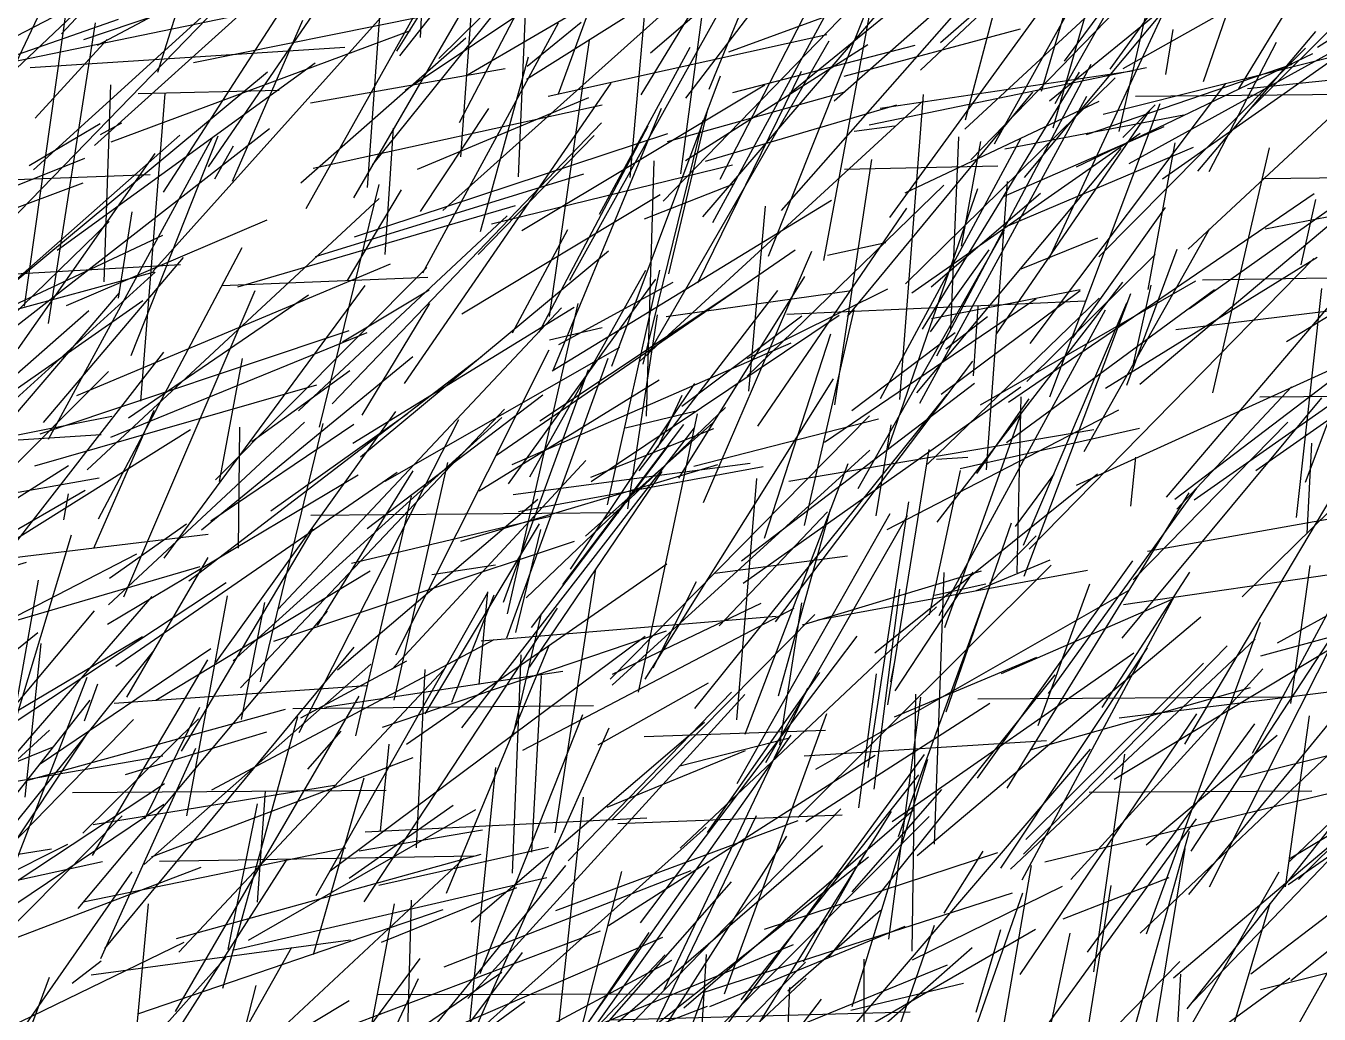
# Model space of a CAD drawing. Header units: metres. Extents: x 0 to 1019, y 0 to 619.
# Drawn here: x 71.2 to 153.2, y 154.8 to 217.4 of the extents above; entities that cross this region are included whole.
import ezdxf

# ---------------------------------------------------------------- set-up
doc = ezdxf.new("R2010")
doc.units = ezdxf.units.M

msp = doc.modelspace()

# ---------------------------------------------------------------- linework, layer by layer
at = {"color": 161}
for p, q in [((73.5, 216.912), (90.82, 235.37)), ((101.085, 190.186), (120.005, 203.214)), ((90.147, 141.94), (102.73, 158.677))]:
    msp.add_line(p, q, dxfattribs=at)
at = {"color": 144}
for p, q in [((139.969, 214.669), (153.969, 233.946)), ((126.073, 175.817), (126.317, 177.101)), ((75.502, 166.792), (90.924, 169.304)), ((85.924, 161.854), (86.429, 168.895))]:
    msp.add_line(p, q, dxfattribs=at)
at = {"color": 111}
for p, q in [((129.219, 216.351), (148.405, 233.149)), ((126.339, 175.249), (131.284, 182.774))]:
    msp.add_line(p, q, dxfattribs=at)
at = {"color": 206}
msp.add_line((96.261, 216.671), (97.098, 232.617), dxfattribs=at)
at = {"color": 240}
for p, q in [((110.848, 215.706), (128.953, 231.265)), ((92.036, 206.515), (99.876, 220.011)), ((122.057, 202.875), (125.764, 203.682)), ((107.513, 171.842), (114.518, 175.769)), ((92.756, 166.317), (110.603, 167.21))]:
    msp.add_line(p, q, dxfattribs=at)
at = {"color": 231}
msp.add_line((135.625, 213.268), (141.118, 231.957), dxfattribs=at)
at = {"color": 242}
for p, q in [((148.132, 213.428), (158.508, 230.421)), ((145.301, 187.36), (156.371, 195.138)), ((119.031, 171.833), (120.424, 180.837))]:
    msp.add_line(p, q, dxfattribs=at)
at = {"color": 14}
msp.add_line((79.617, 214.473), (84.369, 229.842), dxfattribs=at)
at = {"color": 194}
for p, q in [((97.413, 215.345), (112.122, 229.802)), ((144.196, 186.774), (151.477, 194.526)), ((136.059, 175.089), (145.476, 188.106))]:
    msp.add_line(p, q, dxfattribs=at)
at = {"color": 61}
for p, q in [((105.01, 213.102), (111.209, 230.074)), ((114.562, 213.404), (117.08, 219.534)), ((104.699, 195.628), (111.527, 212.194)), ((104.984, 153.657), (106.6, 168.514)), ((109.043, 139.25), (121.677, 155.707))]:
    msp.add_line(p, q, dxfattribs=at)
at = {"color": 216}
for p, q in [((110.237, 213.042), (120.595, 230.057)), ((87.284, 153.684), (99.007, 164.637))]:
    msp.add_line(p, q, dxfattribs=at)
at = {"color": 200}
for p, q in [((122.475, 212.665), (141.523, 229.441)), ((81.45, 167.331), (84.022, 181.284))]:
    msp.add_line(p, q, dxfattribs=at)
at = {"color": 42}
for p, q in [((127.96, 214.594), (143.264, 229.065)), ((123.123, 214.213), (134.3, 217.221)), ((132.135, 189.273), (133.477, 207.552)), ((90.164, 174.225), (105.275, 176.505)), ((124.347, 140.85), (124.392, 158.248))]:
    msp.add_line(p, q, dxfattribs=at)
at = {"color": 96}
for p, q in [((148.968, 212.258), (165.925, 229.147)), ((95.363, 171.882), (111.866, 183.306)), ((63.56, 164.395), (72.751, 172.765))]:
    msp.add_line(p, q, dxfattribs=at)
at = {"color": 250}
for p, q in [((130.813, 211.456), (135.303, 228.446)), ((79.198, 164.743), (95.8, 171.031)), ((108.184, 160.376), (125.071, 171.175)), ((104.335, 145.57), (109.027, 163.807))]:
    msp.add_line(p, q, dxfattribs=at)
at = {"color": 18}
for p, q in [((131.136, 208.913), (149.856, 228.246)), ((77.455, 181.207), (85.775, 200.643))]:
    msp.add_line(p, q, dxfattribs=at)
at = {"color": 148}
for p, q in [((113.069, 212.826), (124.499, 227.79)), ((71.721, 208.28), (84.017, 219.47)), ((131.564, 169.713), (141.417, 183.497))]:
    msp.add_line(p, q, dxfattribs=at)
at = {"color": 30}
for p, q in [((102.976, 214.041), (122.436, 226.273)), ((134.491, 184.495), (141.04, 199.845))]:
    msp.add_line(p, q, dxfattribs=at)
at = {"color": 169}
for p, q in [((109.543, 207.799), (111.264, 226.94)), ((57.954, 184.21), (75.236, 199.366)), ((131.533, 189.032), (134.846, 193.761))]:
    msp.add_line(p, q, dxfattribs=at)
at = {"color": 230}
for p, q in [((94.946, 215.503), (103.164, 225.939)), ((146.242, 208.187), (150.521, 216.377))]:
    msp.add_line(p, q, dxfattribs=at)
at = {"color": 43}
for p, q in [((102.481, 207.836), (103.241, 226.101)), ((132.652, 209.935), (141.01, 224.922)), ((81.115, 171.44), (89.448, 185.52)), ((88.667, 173.543), (95.385, 177.165)), ((91.736, 163.372), (98.339, 168.01)), ((129.461, 161.157), (131.922, 165.086))]:
    msp.add_line(p, q, dxfattribs=at)
at = {"color": 54}
msp.add_line((112.768, 208.024), (115.129, 225.715), dxfattribs=at)
at = {"color": 202}
for p, q in [((115.251, 207.698), (124.676, 225.993)), ((110.657, 196.506), (122.154, 216.454)), ((108.386, 195.828), (115.276, 214.235))]:
    msp.add_line(p, q, dxfattribs=at)
at = {"color": 5}
for p, q in [((145.896, 213.889), (149.926, 225.55)), ((124.644, 170.399), (127.203, 187.247))]:
    msp.add_line(p, q, dxfattribs=at)
at = {"color": 84}
for p, q in [((75.599, 209.831), (92.563, 225.116)), ((114.157, 205.307), (128.17, 221.599)), ((111.345, 148.286), (120.705, 157.035))]:
    msp.add_line(p, q, dxfattribs=at)
at = {"color": 164}
for p, q in [((126.008, 205.262), (140.22, 224.804)), ((107.04, 152.774), (121.743, 165.452)), ((143.771, 144.807), (144.447, 157.305))]:
    msp.add_line(p, q, dxfattribs=at)
at = {"color": 204}
for p, q in [((134.536, 207.793), (148.811, 224.903)), ((130.755, 210.869), (144.988, 224.04)), ((142.389, 200.688), (144.095, 210.005)), ((118.071, 184.926), (122.271, 197.883)), ((140.542, 173.54), (158.254, 175.754))]:
    msp.add_line(p, q, dxfattribs=at)
at = {"color": 176}
for p, q in [((136.491, 212.487), (143.685, 225.227)), ((119.474, 199.133), (138.39, 199.984)), ((135.826, 164.407), (154.495, 168.925))]:
    msp.add_line(p, q, dxfattribs=at)
at = {"color": 29}
for p, q in [((98.732, 211.276), (105.448, 224.133)), ((84.674, 200.872), (102.287, 206.03)), ((101.522, 180.884), (106.907, 195.633))]:
    msp.add_line(p, q, dxfattribs=at)
at = {"color": 122}
for p, q in [((136.13, 212.651), (150.565, 224.437)), ((139.538, 211.816), (157.436, 216.296)), ((99.409, 154.413), (101.024, 170.393)), ((102.165, 151.884), (119.897, 159.175)), ((93.561, 156.013), (113.55, 156.046))]:
    msp.add_line(p, q, dxfattribs=at)
at = {"color": 131}
msp.add_line((140.542, 210.718), (143.559, 223.88), dxfattribs=at)
at = {"color": 244}
for p, q in [((82.816, 208.464), (92.975, 223.335)), ((89.02, 205.824), (97.48, 220.968)), ((143.995, 157.06), (160.313, 170.885))]:
    msp.add_line(p, q, dxfattribs=at)
at = {"color": 179}
for p, q in [((153.113, 216.061), (164.047, 222.992)), ((136.141, 193.896), (143.141, 212.486)), ((146.475, 194.158), (150.077, 209.677)), ((84.569, 142.579), (96.245, 158.291))]:
    msp.add_line(p, q, dxfattribs=at)
at = {"color": 223}
for p, q in [((75.788, 216.194), (88.526, 222.961)), ((140.729, 178.599), (153.396, 193.841)), ((107.064, 188.795), (114.859, 191.888)), ((77.523, 145.94), (79.017, 161.755)), ((81.05, 146.558), (88.105, 159.001))]:
    msp.add_line(p, q, dxfattribs=at)
at = {"color": 12}
for p, q in [((92.907, 207.156), (93.983, 222.461)), ((75.856, 186.164), (84.95, 203.366)), ((74.871, 161.878), (91.53, 165.309)), ((144.209, 142.064), (150.112, 161.799))]:
    msp.add_line(p, q, dxfattribs=at)
at = {"color": 237}
for p, q in [((94.763, 215.813), (98.957, 222.563)), ((133.218, 206.59), (143.406, 211.035)), ((77.124, 200.15), (77.979, 205.614))]:
    msp.add_line(p, q, dxfattribs=at)
at = {"color": 98}
for p, q in [((99.245, 214.315), (113.777, 222.801)), ((64.648, 213.464), (77.107, 217.842))]:
    msp.add_line(p, q, dxfattribs=at)
at = {"color": 193}
msp.add_line((119.643, 213.119), (131.37, 222.683), dxfattribs=at)
at = {"color": 146}
for p, q in [((63.498, 207.963), (77.697, 221.385)), ((71.167, 199.643), (73.844, 218.591))]:
    msp.add_line(p, q, dxfattribs=at)
at = {"color": 108}
for p, q in [((66.658, 206.725), (73.908, 221.996)), ((127.431, 158.748), (127.661, 175.055))]:
    msp.add_line(p, q, dxfattribs=at)
at = {"color": 83}
for p, q in [((74.908, 216.551), (91.356, 222.119)), ((64.649, 169.399), (83.938, 182.123)), ((144.954, 162.342), (156.555, 176.515))]:
    msp.add_line(p, q, dxfattribs=at)
at = {"color": 252}
for p, q in [((115.798, 215.766), (132.707, 221.952)), ((96.268, 205.636), (100.588, 212.171)), ((94.028, 202.913), (94.556, 210.916)), ((128.847, 165.541), (129.448, 182.759)), ((104.893, 149.156), (124.665, 164.725))]:
    msp.add_line(p, q, dxfattribs=at)
at = {"color": 112}
for p, q in [((143.303, 207.708), (163.044, 221.577)), ((98.878, 199.16), (111.455, 206.729)), ((110.125, 189.203), (118.906, 200.641)), ((102.127, 187.707), (117.152, 189.682)), ((63.917, 163.528), (79.243, 181.234)), ((137.478, 163.304), (149.657, 176.652))]:
    msp.add_line(p, q, dxfattribs=at)
at = {"color": 150}
for p, q in [((79.285, 201.832), (96.229, 220.706)), ((144.069, 187.403), (162.84, 201.71))]:
    msp.add_line(p, q, dxfattribs=at)
at = {"color": 212}
for p, q in [((121.817, 202.539), (125.312, 221.254)), ((138.334, 190.428), (146.284, 204.565)), ((139.466, 174.197), (145.021, 182.788)), ((59.917, 167.599), (78.634, 178.704)), ((112.7, 170.493), (119.557, 172.247)), ((113.489, 150.805), (120.653, 158.056))]:
    msp.add_line(p, q, dxfattribs=at)
at = {"color": 115}
for p, q in [((136.36, 210.954), (139.237, 220.967)), ((114.798, 204.948), (122.13, 218.443)), ((124.703, 211.143), (142.284, 214.766)), ((104.317, 148.717), (122.893, 167.78))]:
    msp.add_line(p, q, dxfattribs=at)
at = {"color": 41}
for p, q in [((93.237, 208.629), (102.397, 220.023)), ((127.405, 200.48), (141.882, 210.601)), ((99.984, 187.926), (111.383, 194.978)), ((67.698, 152.74), (81.279, 159.33))]:
    msp.add_line(p, q, dxfattribs=at)
at = {"color": 207}
for p, q in [((95.281, 213.326), (105.54, 220.192)), ((88.568, 172.607), (98.689, 192.452))]:
    msp.add_line(p, q, dxfattribs=at)
at = {"color": 165}
msp.add_line((98.813, 209.102), (99.654, 220.489), dxfattribs=at)
at = {"color": 155}
msp.add_line((111.645, 206.305), (124.869, 219.941), dxfattribs=at)
at = {"color": 132}
for p, q in [((136.093, 202.622), (144.393, 220.487)), ((122.512, 193.377), (124.872, 208.934)), ((129.261, 194.066), (138.082, 200.636)), ((116.182, 145.792), (131.23, 158.979))]:
    msp.add_line(p, q, dxfattribs=at)
at = {"color": 128}
msp.add_line((137.088, 215.176), (140.571, 219.876), dxfattribs=at)
at = {"color": 121}
msp.add_line((60.065, 211.27), (75.666, 219.38), dxfattribs=at)
at = {"color": 143}
for p, q in [((79.962, 206.858), (88.03, 219.319)), ((73.238, 203.196), (89.578, 215.064)), ((83.289, 177.061), (94.691, 192.962))]:
    msp.add_line(p, q, dxfattribs=at)
at = {"color": 153}
msp.add_line((97.664, 205.7), (112.4, 218.887), dxfattribs=at)
at = {"color": 199}
for p, q in [((105.724, 201.292), (115.648, 219.147)), ((90.992, 176.594), (103.69, 187.412)), ((114.912, 182.708), (123.323, 183.821)), ((88.168, 174.135), (107.221, 174.328))]:
    msp.add_line(p, q, dxfattribs=at)
at = {"color": 26}
for p, q in [((119.146, 205.707), (131.062, 219.242)), ((105.765, 182.974), (113.638, 194.738)), ((120.47, 179.444), (131.813, 182.864))]:
    msp.add_line(p, q, dxfattribs=at)
at = {"color": 71}
for p, q in [((140.801, 214.698), (148.862, 219.251)), ((134.34, 202.018), (139.191, 203.978)), ((74.859, 166.243), (82.183, 173.481))]:
    msp.add_line(p, q, dxfattribs=at)
at = {"color": 93}
for p, q in [((141.184, 208.679), (160.013, 219.068)), ((140.207, 149.177), (144.998, 166.356)), ((93.779, 159.32), (102.365, 162.789)), ((93.898, 152.011), (111.618, 159.634))]:
    msp.add_line(p, q, dxfattribs=at)
at = {"color": 229}
for p, q in [((64.543, 199.171), (83.478, 218.658)), ((83.671, 200.952), (96.725, 201.474)), ((102.954, 181.159), (115.583, 193.208)), ((151.259, 162.98), (154.448, 165.201)), ((120.998, 151.916), (135.24, 160.145))]:
    msp.add_line(p, q, dxfattribs=at)
at = {"color": 232}
for p, q in [((65.883, 214.215), (84.834, 218.105)), ((98.883, 172.914), (113.634, 191.939))]:
    msp.add_line(p, q, dxfattribs=at)
at = {"color": 27}
for p, q in [((118.323, 202.813), (124.403, 218.075)), ((101.741, 178.62), (108.149, 196.355))]:
    msp.add_line(p, q, dxfattribs=at)
at = {"color": 225}
msp.add_line((72.682, 198.539), (75.656, 217.604), dxfattribs=at)
at = {"color": 69}
msp.add_line((81.879, 215.094), (96.342, 218), dxfattribs=at)
at = {"color": 86}
for p, q in [((84.335, 207.569), (88.792, 217.781)), ((115.201, 179.381), (122.061, 186.609)), ((84.922, 173.45), (86.384, 180.849))]:
    msp.add_line(p, q, dxfattribs=at)
at = {"color": 147}
for p, q in [((96.416, 201.76), (105.011, 217.61)), ((106.675, 153.907), (119.758, 172.452)), ((56.17, 164.853), (72.938, 171.688))]:
    msp.add_line(p, q, dxfattribs=at)
at = {"color": 19}
for p, q in [((103.016, 214.855), (106.438, 217.648)), ((91.64, 201.275), (95.061, 207.015)), ((121.435, 179.758), (138.541, 182.901)), ((83.735, 156.399), (88.492, 173.621))]:
    msp.add_line(p, q, dxfattribs=at)
at = {"color": 31}
for p, q in [((71.833, 211.556), (76.406, 216.546)), ((88.674, 207.455), (99.132, 216.658)), ((131.751, 145.397), (134.981, 164.185))]:
    msp.add_line(p, q, dxfattribs=at)
at = {"color": 11}
msp.add_line((76.647, 210.067), (95.618, 217.106), dxfattribs=at)
at = {"color": 177}
msp.add_line((104.356, 212.949), (122.017, 216.867), dxfattribs=at)
at = {"color": 117}
for p, q in [((104.427, 198.989), (106.963, 216.508)), ((81.579, 182.227), (100.133, 196.447))]:
    msp.add_line(p, q, dxfattribs=at)
at = {"color": 52}
for p, q in [((143.502, 214.319), (143.964, 217.187)), ((125.874, 174.367), (128.506, 190.558)), ((126.555, 166.031), (132.467, 182.25)), ((134.483, 164.902), (147.386, 178.11)), ((151.435, 156.886), (163.739, 166.73))]:
    msp.add_line(p, q, dxfattribs=at)
at = {"color": 59}
for p, q in [((145.528, 208.205), (153.008, 217.051)), ((110.586, 192.672), (111.065, 208.856))]:
    msp.add_line(p, q, dxfattribs=at)
at = {"color": 126}
for p, q in [((71.513, 214.762), (91.472, 216.059)), ((143.544, 187.535), (160.189, 207.09)), ((142.335, 184.117), (161.712, 187.567)), ((68.765, 167.372), (74.142, 185.153))]:
    msp.add_line(p, q, dxfattribs=at)
at = {"color": 197}
for p, q in [((107.612, 205.484), (113.359, 216.064)), ((113.058, 208.872), (124.622, 216.235)), ((123.333, 198.994), (135.065, 213.205)), ((94.454, 176.633), (106.74, 189.857))]:
    msp.add_line(p, q, dxfattribs=at)
at = {"color": 24}
for p, q in [((116.065, 213.194), (127.614, 216.188)), ((100.064, 204.375), (103.097, 215.444)), ((63.265, 180.289), (81.673, 191.824))]:
    msp.add_line(p, q, dxfattribs=at)
at = {"color": 102}
msp.add_line((137.84, 208.464), (152.821, 215.66), dxfattribs=at)
at = {"color": 22}
for p, q in [((139.255, 202.761), (152.365, 215.992)), ((107.069, 188.534), (122.807, 199.064)), ((118.76, 179.638), (131.27, 196.145)), ((64.484, 182.993), (82.796, 185.178))]:
    msp.add_line(p, q, dxfattribs=at)
at = {"color": 63}
msp.add_line((128.993, 196.485), (138.767, 214.973), dxfattribs=at)
at = {"color": 46}
for p, q in [((138.469, 210.524), (151.51, 214.99)), ((148.674, 213.43), (167.078, 215.372)), ((72.094, 170.597), (82.967, 177.937))]:
    msp.add_line(p, q, dxfattribs=at)
at = {"color": 89}
for p, q in [((67.846, 198.954), (86.565, 214.497)), ((127.916, 193.485), (138.487, 212.95)), ((130.555, 203.443), (131.781, 210.077))]:
    msp.add_line(p, q, dxfattribs=at)
at = {"color": 99}
msp.add_line((89.281, 212.531), (101.631, 214.714), dxfattribs=at)
at = {"color": 137}
for p, q in [((113.845, 201.124), (120.419, 214.549)), ((133.523, 193.564), (152.909, 206.791)), ((133.4, 190.998), (146.593, 200.7)), ((94.685, 177.544), (104.406, 196.88))]:
    msp.add_line(p, q, dxfattribs=at)
at = {"color": 254}
for p, q in [((125.386, 212.192), (141.372, 214.568)), ((126.999, 201.047), (140.301, 214.125)), ((89.599, 202.798), (106.62, 208.039)), ((130.458, 189.342), (141.837, 191.914))]:
    msp.add_line(p, q, dxfattribs=at)
at = {"color": 82}
for p, q in [((128.077, 198.186), (138.028, 214.478)), ((102.097, 197.943), (105.604, 204.504))]:
    msp.add_line(p, q, dxfattribs=at)
at = {"color": 62}
for p, q in [((76.214, 201.174), (76.622, 213.678)), ((116.333, 169.393), (126.038, 186.491))]:
    msp.add_line(p, q, dxfattribs=at)
at = {"color": 209}
msp.add_line((78.364, 213.128), (87.303, 213.325), dxfattribs=at)
at = {"color": 13}
for p, q in [((95.238, 194.729), (108.346, 213.774)), ((129.009, 185.947), (140.77, 201.169)), ((64.297, 159.06), (79.354, 177.802)), ((120.571, 171.145), (135.949, 172.102))]:
    msp.add_line(p, q, dxfattribs=at)
at = {"color": 191}
for p, q in [((102.687, 204.439), (118.087, 213.68)), ((84.84, 175.454), (101.585, 193.111))]:
    msp.add_line(p, q, dxfattribs=at)
at = {"color": 79}
msp.add_line((111.923, 210.072), (123.15, 213.234), dxfattribs=at)
at = {"color": 166}
for p, q in [((134.9, 197.281), (147.297, 213.767)), ((58.221, 201.277), (74.876, 207.452)), ((86.955, 178.404), (106.016, 184.741)), ((121.325, 170.301), (141.135, 181.621))]:
    msp.add_line(p, q, dxfattribs=at)
at = {"color": 109}
for p, q in [((78.529, 193.626), (80.079, 213.13)), ((113.658, 174.127), (129.653, 194.04))]:
    msp.add_line(p, q, dxfattribs=at)
at = {"color": 228}
for p, q in [((89.455, 208.392), (107.768, 212.394)), ((111.296, 190.686), (112.844, 193.993)), ((141.443, 182.304), (151.243, 192.282))]:
    msp.add_line(p, q, dxfattribs=at)
at = {"color": 248}
for p, q in [((96.067, 208.323), (106.925, 212.871)), ((141.293, 186.955), (141.593, 190.059)), ((67.959, 157.862), (77.344, 167.326))]:
    msp.add_line(p, q, dxfattribs=at)
at = {"color": 68}
for p, q in [((110.115, 196.118), (128.14, 212.669)), ((117.08, 194.26), (118.121, 205.971)), ((80.719, 154.923), (92.379, 174.914))]:
    msp.add_line(p, q, dxfattribs=at)
at = {"color": 210}
for p, q in [((114.333, 208.826), (126.461, 212.403)), ((107.324, 147.017), (119.487, 166.04)), ((79.708, 164.457), (99.627, 164.789))]:
    msp.add_line(p, q, dxfattribs=at)
at = {"color": 8}
for p, q in [((126.64, 193.719), (128.143, 213.049)), ((74.95, 173.351), (75.814, 175.691))]:
    msp.add_line(p, q, dxfattribs=at)
at = {"color": 220}
for p, q in [((126.988, 206.819), (139.269, 212.629)), ((141.584, 212.958), (160.718, 213.122)), ((137.602, 197.631), (143.491, 205.899)), ((57.422, 179.102), (73.946, 189.533)), ((73.658, 186.107), (73.94, 187.749))]:
    msp.add_line(p, q, dxfattribs=at)
at = {"color": 15}
for p, q in [((140.782, 210.326), (142.822, 212.407)), ((83.036, 168.981), (100.923, 178.501)), ((142.421, 151.198), (144.72, 165.269))]:
    msp.add_line(p, q, dxfattribs=at)
at = {"color": 113}
for p, q in [((111.995, 201.69), (114.501, 212.183)), ((103.773, 197.984), (110.697, 211.066)), ((74.471, 193.969), (94.352, 202.334)), ((78.74, 164.256), (93.114, 176.958))]:
    msp.add_line(p, q, dxfattribs=at)
at = {"color": 156}
for p, q in [((132.793, 197.905), (142.481, 212.039)), ((100.759, 204.852), (116.035, 208.606)), ((64.907, 177.048), (78.276, 183.951)), ((76.851, 174.481), (92.841, 175.605)), ((130.37, 143.799), (144.383, 158.093))]:
    msp.add_line(p, q, dxfattribs=at)
at = {"color": 187}
for p, q in [((133.289, 209.616), (144.651, 211.779)), ((83.227, 207.72), (84.41, 209.812))]:
    msp.add_line(p, q, dxfattribs=at)
at = {"color": 214}
for p, q in [((144.924, 203.256), (154.279, 211.968)), ((82.379, 185.46), (95.774, 196.455)), ((118.149, 170.72), (127.123, 186.379)), ((112.713, 165.287), (128.957, 180.592))]:
    msp.add_line(p, q, dxfattribs=at)
at = {"color": 67}
for p, q in [((144.996, 199.495), (163.031, 212.276)), ((114.191, 187.203), (121.057, 203.127)), ((101.83, 188.378), (111.173, 201.346)), ((112.639, 188.737), (120.624, 201.524)), ((131.506, 181.619), (136.172, 183.562)), ((71.373, 169.584), (87.691, 174.099)), ((138.541, 158.684), (149.137, 173.172))]:
    msp.add_line(p, q, dxfattribs=at)
at = {"color": 76}
for p, q in [((70.459, 198.245), (86.693, 210.913)), ((120.596, 185.748), (123.739, 199.407))]:
    msp.add_line(p, q, dxfattribs=at)
at = {"color": 57}
for p, q in [((71.452, 208.55), (75.944, 211.226)), ((108.42, 176.309), (117.861, 180.812)), ((138.942, 157.447), (140.911, 171.247))]:
    msp.add_line(p, q, dxfattribs=at)
at = {"color": 203}
for p, q in [((75.973, 210.533), (77.334, 211.257)), ((133.485, 204.74), (145.25, 209.714))]:
    msp.add_line(p, q, dxfattribs=at)
at = {"color": 55}
for p, q in [((90.66, 193.46), (107.739, 211.262)), ((134.687, 194.857), (142.822, 202.92)), ((140.817, 180.734), (155.82, 182.91))]:
    msp.add_line(p, q, dxfattribs=at)
at = {"color": 211}
for p, q in [((110.374, 195.968), (114.18, 211.437)), ((103.194, 188.817), (110.536, 201.92)), ((60.579, 189.464), (76.684, 192.67)), ((116.308, 173.411), (117.58, 188.713)), ((122.61, 152.747), (138.722, 171.566))]:
    msp.add_line(p, q, dxfattribs=at)
at = {"color": 185}
msp.add_line((123.749, 210.734), (126.314, 211.081), dxfattribs=at)
at = {"color": 218}
for p, q in [((63.485, 195.018), (80.993, 210.478)), ((71.809, 189.523), (89.689, 194.656)), ((125.146, 186.35), (126.102, 192.114)), ((108.767, 166.839), (122.979, 167.387))]:
    msp.add_line(p, q, dxfattribs=at)
at = {"color": 36}
for p, q in [((72.669, 191.217), (83.06, 210.296)), ((129.549, 196.943), (132.199, 198.982)), ((142.283, 159.856), (149.498, 179.601))]:
    msp.add_line(p, q, dxfattribs=at)
at = {"color": 201}
for p, q in [((77.914, 196.516), (83.442, 210.435)), ((92.554, 192.736), (96.843, 199.809)), ((84.722, 184.296), (84.811, 191.967)), ((61.074, 163.117), (75.6, 180.321)), ((123.558, 145.183), (128.844, 160.41))]:
    msp.add_line(p, q, dxfattribs=at)
at = {"color": 226}
for p, q in [((92.078, 204.036), (111.945, 210.584)), ((124.01, 188.077), (133.284, 204.484))]:
    msp.add_line(p, q, dxfattribs=at)
at = {"color": 9}
for p, q in [((99.907, 202.914), (107.258, 210.468)), ((151.419, 174.455), (152.653, 183.209)), ((103.315, 165.028), (103.919, 176.22)), ((109.578, 150.802), (117.553, 167.357))]:
    msp.add_line(p, q, dxfattribs=at)
at = {"color": 104}
for p, q in [((125.411, 193.793), (134.34, 210.311)), ((129.492, 179.263), (134.352, 192.904)), ((128.513, 180.073), (130.492, 189.22)), ((89.655, 162.293), (100.519, 181.488)), ((125.007, 169.03), (126.644, 181.711)), ((76.255, 158.924), (92.051, 178.015)), ((114.53, 151.708), (129.666, 157.898))]:
    msp.add_line(p, q, dxfattribs=at)
at = {"color": 48}
for p, q in [((129.869, 198.173), (130.389, 210.374)), ((152.079, 202.252), (153.002, 206.409)), ((133.455, 169.087), (144.985, 187.798)), ((151.088, 162.825), (152.603, 173.672)), ((110.428, 172.353), (121.923, 172.755))]:
    msp.add_line(p, q, dxfattribs=at)
at = {"color": 105}
msp.add_line((70.749, 196.932), (79.431, 209.309), dxfattribs=at)
at = {"color": 81}
for p, q in [((127.71, 194.138), (140.673, 209.636)), ((137.835, 188.287), (155.816, 196.473)), ((108.738, 147.453), (128.495, 167.293)), ((112.944, 155.156), (127.503, 167.718))]:
    msp.add_line(p, q, dxfattribs=at)
at = {"color": 77}
for p, q in [((56.45, 201.576), (74.975, 209.028)), ((117.637, 192.039), (127.087, 205.851))]:
    msp.add_line(p, q, dxfattribs=at)
at = {"color": 135}
for p, q in [((123.127, 208.318), (132.859, 208.534)), ((91.316, 197.373), (96.812, 200.679))]:
    msp.add_line(p, q, dxfattribs=at)
at = {"color": 1}
for p, q in [((68.01, 207.573), (79.121, 207.988)), ((89.847, 191.97), (93.644, 207.348)), ((64.758, 144.773), (77.977, 163.79)), ((74.184, 156.718), (76.025, 158.141))]:
    msp.add_line(p, q, dxfattribs=at)
at = {"color": 151}
for p, q in [((110.463, 205.17), (116.159, 207.412)), ((148.887, 157.326), (163.463, 168.422)), ((134.033, 151.358), (145.453, 167.139)), ((75.393, 157.255), (91.825, 159.475))]:
    msp.add_line(p, q, dxfattribs=at)
at = {"color": 100}
for p, q in [((149.63, 207.729), (166.21, 207.956)), ((103.286, 179.262), (112.013, 190.849))]:
    msp.add_line(p, q, dxfattribs=at)
at = {"color": 184}
for p, q in [((149.81, 204.54), (164.799, 207.477)), ((91.962, 190.957), (105.99, 199.57)), ((138.654, 168.824), (152.765, 168.915))]:
    msp.add_line(p, q, dxfattribs=at)
at = {"color": 123}
msp.add_line((116.971, 195.201), (129.426, 207.317), dxfattribs=at)
at = {"color": 6}
for p, q in [((125.903, 190.643), (131.592, 207.101)), ((102.3, 178.952), (103.878, 185.48))]:
    msp.add_line(p, q, dxfattribs=at)
at = {"color": 215}
for p, q in [((128.632, 200.861), (135.562, 206.797)), ((145.831, 201.318), (164.791, 201.613)), ((128.849, 181.318), (132.096, 182.031))]:
    msp.add_line(p, q, dxfattribs=at)
at = {"color": 35}
for p, q in [((75.125, 189.275), (93.641, 206.463)), ((83.274, 188.64), (96.666, 202.084)), ((152.347, 188.492), (156.903, 200.61)), ((148.992, 171.298), (157.161, 186.52)), ((125.95, 159.515), (127.965, 174.864))]:
    msp.add_line(p, q, dxfattribs=at)
at = {"color": 140}
for p, q in [((104.612, 195.541), (122.32, 206.368)), ((104.845, 161.338), (120.199, 167.042))]:
    msp.add_line(p, q, dxfattribs=at)
at = {"color": 145}
for p, q in [((141.866, 194.699), (155.938, 206.554)), ((68.02, 157.744), (75.134, 176.129)), ((60.57, 156.54), (80.033, 169.375))]:
    msp.add_line(p, q, dxfattribs=at)
at = {"color": 20}
for p, q in [((65.902, 194.689), (76.531, 205.008)), ((112.815, 193.308), (120.428, 199.034)), ((144.85, 155.092), (155.246, 168.235))]:
    msp.add_line(p, q, dxfattribs=at)
at = {"color": 139}
for p, q in [((73.825, 199.693), (86.549, 205.117)), ((118.951, 174.939), (122.255, 186.777)), ((133.094, 176.355), (143.915, 181.069)), ((148.263, 169.784), (164.218, 173.758))]:
    msp.add_line(p, q, dxfattribs=at)
at = {"color": 92}
for p, q in [((88.515, 193.007), (101.742, 205.363)), ((87.219, 180.415), (105.201, 199.528)), ((96.129, 148.282), (114.448, 155.263))]:
    msp.add_line(p, q, dxfattribs=at)
at = {"color": 162}
for p, q in [((65.299, 197.269), (79.931, 204.132)), ((110.203, 160.553), (123.94, 178.724))]:
    msp.add_line(p, q, dxfattribs=at)
at = {"color": 188}
for p, q in [((72.359, 192.277), (81.238, 202.729)), ((102.068, 189.599), (119.747, 197.314)), ((116.846, 172.502), (123.374, 189.669))]:
    msp.add_line(p, q, dxfattribs=at)
at = {"color": 219}
for p, q in [((92.446, 190.099), (108.184, 203.14)), ((134.086, 182.736), (134.33, 193.901))]:
    msp.add_line(p, q, dxfattribs=at)
at = {"color": 224}
for p, q in [((128.589, 198.014), (132.303, 203.215)), ((131.304, 195.218), (131.618, 199.616)), ((102.753, 171.506), (119.953, 180.502))]:
    msp.add_line(p, q, dxfattribs=at)
at = {"color": 95}
for p, q in [((134.832, 184.243), (152.889, 202.673)), ((120.686, 166.969), (132.345, 174.469))]:
    msp.add_line(p, q, dxfattribs=at)
at = {"color": 172}
for p, q in [((139.69, 194.453), (153.09, 202.752)), ((85.563, 191.059), (91.777, 195.553)), ((76.489, 180.713), (88.913, 192.281)), ((91.29, 146.868), (105.465, 164.192))]:
    msp.add_line(p, q, dxfattribs=at)
at = {"color": 21}
for p, q in [((141.027, 194.637), (144.219, 203.257)), ((150.585, 178.29), (161.667, 184.443))]:
    msp.add_line(p, q, dxfattribs=at)
at = {"color": 70}
for p, q in [((60.098, 196.59), (79.404, 201.822)), ((144.143, 198.154), (161.183, 200.259))]:
    msp.add_line(p, q, dxfattribs=at)
at = {"color": 87}
for p, q in [((62.318, 186.266), (79.442, 201.79)), ((100.046, 157.348), (106.549, 173.765)), ((77.568, 169.95), (86.517, 172.665))]:
    msp.add_line(p, q, dxfattribs=at)
at = {"color": 56}
for p, q in [((66.066, 201.447), (81.048, 202.273)), ((99.813, 153.987), (108.208, 172.921)), ((65.158, 157.534), (82.364, 164.081))]:
    msp.add_line(p, q, dxfattribs=at)
at = {"color": 88}
for p, q in [((108.107, 187.042), (111.429, 201.933)), ((57.565, 160.361), (76.106, 164.439))]:
    msp.add_line(p, q, dxfattribs=at)
at = {"color": 163}
msp.add_line((151.15, 197.398), (158.537, 201.917), dxfattribs=at)
at = {"color": 233}
for p, q in [((80.009, 183.665), (92.741, 200.944)), ((76.628, 191.329), (92.88, 197.981)), ((133.316, 140.419), (137.448, 159.9)), ((113.203, 138.865), (114.384, 158.533))]:
    msp.add_line(p, q, dxfattribs=at)
at = {"color": 73}
for p, q in [((103.829, 192.369), (117.125, 201.231)), ((111.012, 176.718), (113.752, 182.187)), ((123.631, 162.507), (129.311, 169))]:
    msp.add_line(p, q, dxfattribs=at)
at = {"color": 133}
for p, q in [((105.019, 197.204), (112.282, 201.16)), ((94.586, 174.656), (97.991, 189.728)), ((65.351, 168.601), (79.929, 171.135)), ((83.351, 145.07), (101.424, 157.424))]:
    msp.add_line(p, q, dxfattribs=at)
at = {"color": 159}
for p, q in [((131.753, 193.386), (145.408, 201.241)), ((104.428, 197.507), (107.773, 198.296)), ((84.386, 177.159), (101.419, 192.582)), ((92.162, 172.396), (95.686, 187.59)), ((133.654, 163.962), (149.167, 178.541)), ((142.26, 165.499), (150.564, 172.438))]:
    msp.add_line(p, q, dxfattribs=at)
at = {"color": 152}
for p, q in [((141.427, 195.892), (142.584, 200.97)), ((92.871, 185.541), (104.003, 194.024)), ((58.961, 190.399), (76.01, 191.51)), ((145.237, 155.573), (153.77, 164.469))]:
    msp.add_line(p, q, dxfattribs=at)
at = {"color": 119}
for p, q in [((70.347, 192.489), (77.176, 200.497)), ((123.621, 155.251), (128.428, 170.915))]:
    msp.add_line(p, q, dxfattribs=at)
at = {"color": 136}
msp.add_line((77.759, 192.553), (89.154, 200.356), dxfattribs=at)
at = {"color": 243}
for p, q in [((111.821, 198.993), (123.424, 200.608)), ((104.796, 166.262), (107.382, 182.978))]:
    msp.add_line(p, q, dxfattribs=at)
at = {"color": 2}
for p, q in [((116.997, 196.316), (125.886, 200.732)), ((141.015, 146.909), (150.698, 163.784))]:
    msp.add_line(p, q, dxfattribs=at)
at = {"color": 213}
msp.add_line((121.865, 191.03), (135.283, 200.118), dxfattribs=at)
at = {"color": 72}
for p, q in [((128.402, 189.63), (139.283, 200.145)), ((114.457, 166.284), (121.57, 176.419))]:
    msp.add_line(p, q, dxfattribs=at)
at = {"color": 40}
for p, q in [((128.655, 198.854), (138.072, 200.702)), ((100.958, 152.174), (112.199, 158.191))]:
    msp.add_line(p, q, dxfattribs=at)
at = {"color": 90}
for p, q in [((134.523, 182.535), (141.284, 200.454)), ((74.194, 168.818), (94.083, 168.953))]:
    msp.add_line(p, q, dxfattribs=at)
at = {"color": 227}
for p, q in [((151.778, 186.237), (153.402, 200.769)), ((149.463, 193.892), (159.88, 193.982)), ((125.843, 185.488), (140.52, 193.065)), ((103.164, 176.758), (111.584, 189.16)), ((129.572, 173.931), (133.722, 185.9)), ((97.914, 162.437), (104.411, 178.139)), ((130.323, 150.697), (134.443, 162.448))]:
    msp.add_line(p, q, dxfattribs=at)
at = {"color": 178}
for p, q in [((64.254, 189.927), (78.653, 200.011)), ((118.056, 160.158), (132.849, 165.008))]:
    msp.add_line(p, q, dxfattribs=at)
at = {"color": 116}
for p, q in [((101.783, 180.136), (106.263, 199.82)), ((76.412, 179.474), (92.308, 188.956))]:
    msp.add_line(p, q, dxfattribs=at)
at = {"color": 3}
for p, q in [((129.126, 180.041), (139.671, 199.4)), ((122.132, 158.369), (136.482, 176.272))]:
    msp.add_line(p, q, dxfattribs=at)
at = {"color": 182}
for p, q in [((109.392, 186.793), (111.286, 199.098)), ((71.2, 168.515), (72.206, 178.249)), ((80.948, 158.701), (97.754, 176.625)), ((101.164, 145.326), (114.551, 164.113))]:
    msp.add_line(p, q, dxfattribs=at)
at = {"color": 249}
for p, q in [((72.154, 191.546), (91.745, 198.102)), ((149.495, 156.322), (158.379, 158.546)), ((110.607, 146.317), (114.298, 156.276))]:
    msp.add_line(p, q, dxfattribs=at)
at = {"color": 157}
for p, q in [((123.606, 193.021), (130.146, 197.972)), ((60.452, 179.414), (76.478, 195.507))]:
    msp.add_line(p, q, dxfattribs=at)
at = {"color": 53}
for p, q in [((94.028, 188.554), (108.884, 197.042)), ((82.977, 186.034), (92.032, 192.161)), ((134.392, 163.286), (144.069, 181.308)), ((97.769, 157.751), (113.411, 163.875))]:
    msp.add_line(p, q, dxfattribs=at)
at = {"color": 97}
for p, q in [((65.642, 178.292), (79.985, 196.725)), ((124.04, 167.839), (125.169, 176.333))]:
    msp.add_line(p, q, dxfattribs=at)
at = {"color": 74}
for p, q in [((83.525, 188.532), (84.97, 196.319)), ((59.539, 154.46), (78.069, 173.43))]:
    msp.add_line(p, q, dxfattribs=at)
at = {"color": 239}
for p, q in [((149.208, 189.226), (158.183, 195.509)), ((131.597, 174.747), (151.504, 174.886))]:
    msp.add_line(p, q, dxfattribs=at)
at = {"color": 34}
msp.add_line((110.506, 175.998), (122.429, 195.045), dxfattribs=at)
at = {"color": 107}
for p, q in [((116.615, 183.493), (131.379, 194.759)), ((75.942, 146.158), (91.733, 155.621))]:
    msp.add_line(p, q, dxfattribs=at)
at = {"color": 110}
for p, q in [((116.719, 182.089), (134.316, 194.524)), ((76.551, 182.402), (81.432, 185.841))]:
    msp.add_line(p, q, dxfattribs=at)
at = {"color": 32}
for p, q in [((75.543, 184.305), (79.376, 193.044)), ((86.778, 186.671), (95.412, 192.822)), ((145.112, 165.09), (157.328, 183.744))]:
    msp.add_line(p, q, dxfattribs=at)
at = {"color": 64}
msp.add_line((108.29, 176.005), (124.722, 192.694), dxfattribs=at)
at = {"color": 238}
for p, q in [((109.252, 191.933), (113.641, 192.985)), ((63.416, 177.618), (82.288, 183.145)), ((79.477, 174.667), (93.076, 182.858)), ((108.388, 167.089), (121.262, 180.09)), ((78.399, 154.795), (97.693, 161.394))]:
    msp.add_line(p, q, dxfattribs=at)
at = {"color": 168}
msp.add_line((110.086, 175.172), (113.817, 192.823), dxfattribs=at)
at = {"color": 221}
for p, q in [((86.124, 175.827), (90.094, 192.209)), ((114.183, 156.142), (133.783, 162.453))]:
    msp.add_line(p, q, dxfattribs=at)
at = {"color": 49}
for p, q in [((105.274, 182.001), (112.953, 192.132)), ((102.108, 172.359), (103.939, 180.161)), ((133.788, 144.235), (151.359, 157.068))]:
    msp.add_line(p, q, dxfattribs=at)
at = {"color": 236}
for p, q in [((106.726, 185.06), (114.795, 192.248)), ((98.814, 184.745), (115.11, 189.602)), ((55.592, 178.839), (71.279, 183.412)), ((151.349, 164.436), (164.433, 177.051)), ((99.466, 160.611), (114.252, 173.268))]:
    msp.add_line(p, q, dxfattribs=at)
at = {"color": 127}
for p, q in [((113.588, 189.505), (125.288, 192.507)), ((120.186, 167.234), (136.226, 183.224))]:
    msp.add_line(p, q, dxfattribs=at)
at = {"color": 189}
msp.add_line((119.606, 188.544), (138.931, 191.831), dxfattribs=at)
at = {"color": 91}
msp.add_line((144.714, 171.868), (156.493, 191.699), dxfattribs=at)
at = {"color": 167}
for p, q in [((108.398, 175.622), (124.75, 190.51)), ((63.862, 157.232), (79.993, 168.077))]:
    msp.add_line(p, q, dxfattribs=at)
at = {"color": 241}
for p, q in [((152.454, 185.233), (152.754, 190.966)), ((67.523, 142.968), (72.735, 157.099))]:
    msp.add_line(p, q, dxfattribs=at)
at = {"color": 190}
msp.add_line((102.47, 186.633), (117.981, 189.488), dxfattribs=at)
at = {"color": 38}
for p, q in [((128.974, 189.952), (130.955, 190.078)), ((69.571, 164.227), (75.156, 172.568))]:
    msp.add_line(p, q, dxfattribs=at)
at = {"color": 125}
for p, q in [((58.821, 185.77), (75.886, 188.757)), ((77.649, 174.849), (82.794, 183.71)), ((135.402, 173.059), (138.686, 182.044))]:
    msp.add_line(p, q, dxfattribs=at)
at = {"color": 78}
for p, q in [((76.936, 176.831), (94.779, 189.128)), ((125.056, 177.663), (139.183, 189.003))]:
    msp.add_line(p, q, dxfattribs=at)
at = {"color": 75}
for p, q in [((89.723, 179.402), (95.801, 189.2)), ((132.326, 182.061), (135.287, 185.085))]:
    msp.add_line(p, q, dxfattribs=at)
at = {"color": 130}
for p, q in [((133.983, 185.68), (136.419, 188.987)), ((127.444, 158.2), (136.956, 162.883))]:
    msp.add_line(p, q, dxfattribs=at)
at = {"color": 186}
msp.add_line((63.542, 181.375), (75.002, 187.973), dxfattribs=at)
at = {"color": 106}
msp.add_line((148.334, 181.209), (155.624, 188.373), dxfattribs=at)
at = {"color": 124}
for p, q in [((89.313, 186.396), (108.838, 186.561)), ((102.085, 163.705), (102.643, 177.531))]:
    msp.add_line(p, q, dxfattribs=at)
at = {"color": 235}
msp.add_line((91.875, 183.351), (104.482, 186.337), dxfattribs=at)
at = {"color": 129}
for p, q in [((96.563, 173.794), (103.806, 185.839)), ((131.486, 154.883), (133.045, 160.135))]:
    msp.add_line(p, q, dxfattribs=at)
at = {"color": 255}
for p, q in [((96.973, 182.64), (101.02, 183.245)), ((68.776, 163.898), (72.035, 182.268)), ((105.615, 164.48), (115.97, 175.17)), ((78.78, 167.149), (82.268, 174.224))]:
    msp.add_line(p, q, dxfattribs=at)
at = {"color": 198}
msp.add_line((98.25, 174.529), (100.924, 181.339), dxfattribs=at)
at = {"color": 94}
for p, q in [((99.977, 175.667), (100.527, 181.536)), ((146.273, 162.841), (154.259, 178.668)), ((99.843, 144.819), (115.962, 163.159))]:
    msp.add_line(p, q, dxfattribs=at)
at = {"color": 28}
for p, q in [((92.684, 161.874), (104.952, 180.487)), ((133.048, 164.012), (142.335, 177.981)), ((84.061, 158.855), (85.919, 168.084)), ((92.371, 165.11), (100.192, 166.448))]:
    msp.add_line(p, q, dxfattribs=at)
at = {"color": 160}
for p, q in [((140.233, 169.667), (158.515, 180.695)), ((85.36, 159.441), (99.76, 167.742))]:
    msp.add_line(p, q, dxfattribs=at)
at = {"color": 138}
for p, q in [((149.536, 177.472), (162.975, 181.158)), ((151.92, 163.307), (165.885, 177.255))]:
    msp.add_line(p, q, dxfattribs=at)
at = {"color": 175}
for p, q in [((74.561, 161.459), (90.366, 180.316)), ((70.639, 164.883), (72.866, 165.237))]:
    msp.add_line(p, q, dxfattribs=at)
at = {"color": 170}
msp.add_line((100.106, 178.423), (118.799, 179.994), dxfattribs=at)
at = {"color": 222}
msp.add_line((127.748, 164.817), (145.715, 179.94), dxfattribs=at)
at = {"color": 195}
for p, q in [((53.68, 164.166), (71.992, 178.949)), ((89.47, 158.543), (92.691, 169.737))]:
    msp.add_line(p, q, dxfattribs=at)
at = {"color": 51}
msp.add_line((90.543, 163.849), (110.501, 178.712), dxfattribs=at)
at = {"color": 114}
for p, q in [((93.844, 172.948), (111.858, 179.07)), ((89.123, 170.286), (91.229, 172.702))]:
    msp.add_line(p, q, dxfattribs=at)
at = {"color": 66}
for p, q in [((75.464, 164.81), (82.771, 177.229)), ((138.573, 153.843), (140.038, 162.923))]:
    msp.add_line(p, q, dxfattribs=at)
at = {"color": 158}
msp.add_line((126.165, 166.977), (141.467, 177.665), dxfattribs=at)
at = {"color": 171}
msp.add_line((126.314, 173.6), (135.325, 177.401), dxfattribs=at)
at = {"color": 45}
msp.add_line((96.008, 165.304), (96.546, 176.618), dxfattribs=at)
at = {"color": 4}
msp.add_line((134.636, 165.828), (145.902, 177.012), dxfattribs=at)
at = {"color": 39}
for p, q in [((111.698, 156.331), (120.816, 175.444)), ((80.797, 159.564), (100.108, 164.893)), ((73.109, 146.311), (83.919, 158.355)), ((123.546, 155.007), (130.688, 156.734))]:
    msp.add_line(p, q, dxfattribs=at)
at = {"color": 246}
msp.add_line((134.901, 171.514), (148.872, 175.46), dxfattribs=at)
at = {"color": 118}
msp.add_line((63.383, 159.486), (75.321, 174.662), dxfattribs=at)
at = {"color": 58}
msp.add_line((99.269, 155.746), (116.815, 175.024), dxfattribs=at)
at = {"color": 141}
for p, q in [((115.531, 156.055), (122.008, 173.823)), ((134.275, 157.265), (145.467, 173.799)), ((108.337, 154.395), (127.296, 154.915))]:
    msp.add_line(p, q, dxfattribs=at)
at = {"color": 253}
for p, q in [((151.32, 164.609), (165.632, 173.161)), ((84.346, 158.815), (104.271, 163.414))]:
    msp.add_line(p, q, dxfattribs=at)
at = {"color": 180}
msp.add_line((141.879, 159.901), (155.648, 172.945), dxfattribs=at)
at = {"color": 65}
msp.add_line((76.004, 158.296), (82.015, 171.625), dxfattribs=at)
at = {"color": 33}
for p, q in [((93.731, 166.364), (94.264, 171.867)), ((82.471, 143.299), (85.837, 156.581))]:
    msp.add_line(p, q, dxfattribs=at)
at = {"color": 44}
for p, q in [((108.087, 167.882), (116.851, 171.483)), ((116.585, 155.659), (127.844, 169.927)), ((95.173, 143.251), (95.695, 161.985))]:
    msp.add_line(p, q, dxfattribs=at)
at = {"color": 25}
msp.add_line((113.708, 151.392), (128.215, 171.218), dxfattribs=at)
at = {"color": 192}
msp.add_line((113.926, 148.128), (126.105, 167.601), dxfattribs=at)
at = {"color": 80}
for p, q in [((98.084, 152.055), (114.364, 166.61)), ((93.628, 162.945), (104.381, 165.345)), ((89.561, 143.089), (96.138, 157.029))]:
    msp.add_line(p, q, dxfattribs=at)
at = {"color": 10}
msp.add_line((55.035, 156.02), (73.901, 165.545), dxfattribs=at)
at = {"color": 245}
msp.add_line((77.165, 147.93), (87.811, 164.578), dxfattribs=at)
at = {"color": 103}
msp.add_line((120.535, 158.069), (124.153, 164.513), dxfattribs=at)
at = {"color": 23}
msp.add_line((136.997, 160.813), (143.721, 163.418), dxfattribs=at)
at = {"color": 16}
for p, q in [((93.04, 153.459), (94.616, 161.764)), ((94.462, 140.149), (111.758, 158.532))]:
    msp.add_line(p, q, dxfattribs=at)
at = {"color": 37}
msp.add_line((119.55, 156.24), (125.408, 161.354), dxfattribs=at)
at = {"color": 7}
for p, q in [((88.557, 152.832), (107.664, 160.053)), ((114.609, 155.236), (126.981, 160.332))]:
    msp.add_line(p, q, dxfattribs=at)
at = {"color": 196}
for p, q in [((102.331, 147.471), (110.76, 159.934)), ((119.284, 147.61), (119.672, 156.45))]:
    msp.add_line(p, q, dxfattribs=at)
at = {"color": 101}
msp.add_line((148.121, 147.393), (154.391, 158.519), dxfattribs=at)
at = {"color": 60}
msp.add_line((87.921, 144.639), (102.87, 155.556), dxfattribs=at)

doc.saveas('drawing.dxf')
